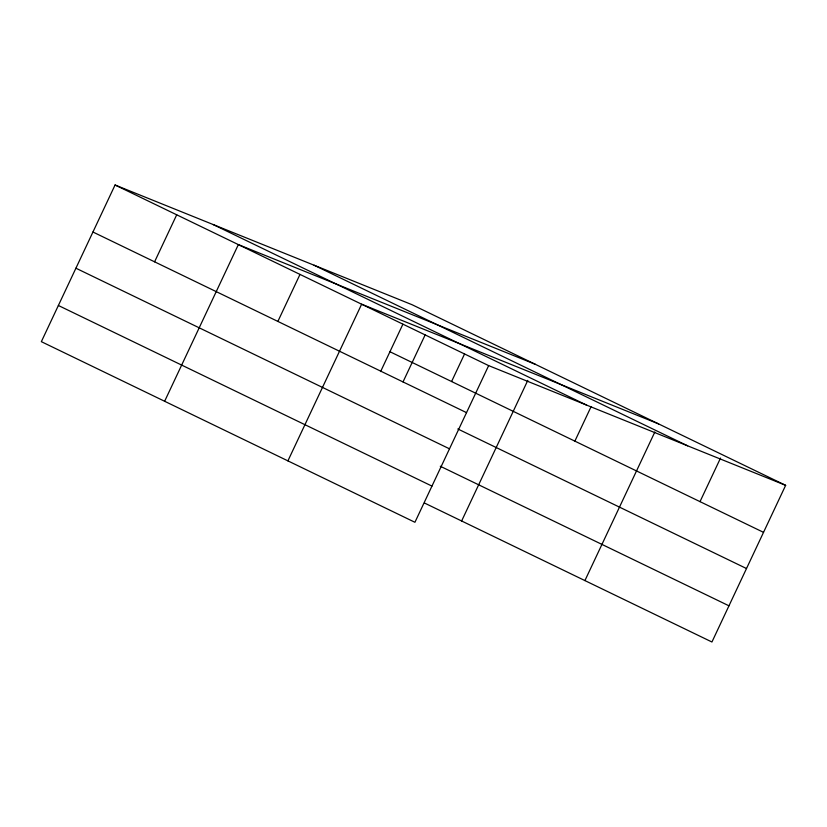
<?xml version="1.0" encoding="UTF-8"?>
<svg xmlns="http://www.w3.org/2000/svg" width="827" height="827" viewBox="0 0 827 827"><rect width="100%" height="100%" fill="white"/><g stroke="black" fill="none" stroke-linecap="round" stroke-linejoin="round"><path stroke-width="1.24" d="M785.65 485.335L412.073 304.718L115.067 185L41.35 341.665L414.927 522.282L488.654 365.617L785.65 485.335L711.933 642L424.416 502.992M154.587 261.818L176.709 214.803M164.635 401.271L238.352 244.606L535.348 364.314M277.872 321.424L299.994 274.409M287.91 460.877L361.637 304.212L658.633 423.92M380.606 371.571L402.894 324.205M403.018 381.929L425.14 334.914M451.583 381.536L464.536 354.008M461.631 520.979L527.802 380.368M574.868 441.132L591.057 406.739M584.916 580.585L654.86 431.952M700.014 501.648L720.524 458.065M314.064 265.209L687.64 445.825M213.077 224.51L586.663 405.127M115.067 185L488.654 365.617M389.951 351.733L763.528 532.35M92.944 232.015L466.521 412.632M457.817 428.965L746.502 568.531M75.919 268.206L449.495 448.823M440.274 466.242L728.959 605.809M58.376 305.483L431.952 486.1"/></g></svg>
